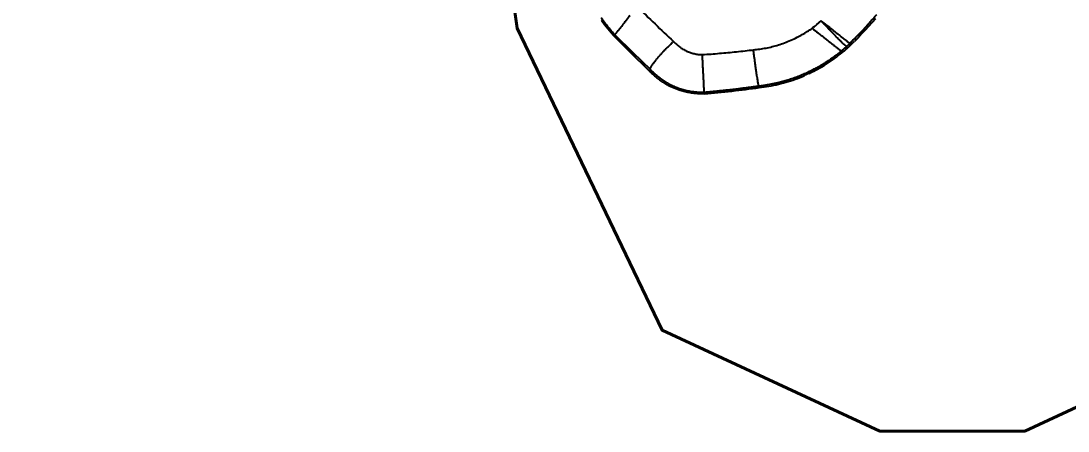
# Model space of a CAD drawing. Header units: millimetres. Extents: x 1145859089 to 1147511753, y -1047484727 to -1047247487.
# Drawn here: x 1146994914 to 1146995508, y -1047434644 to -1047434411 of the extents above; entities that cross this region are included whole.
import ezdxf
from ezdxf.xclip import XClip

# ---------------------------------------------------------------- set-up
doc = ezdxf.new("R2010")
doc.units = ezdxf.units.MM
doc.header["$LTSCALE"] = 100
doc.header["$MEASUREMENT"] = 0
doc.header["$XCLIPFRAME"] = 2
doc.layers.get('0').update_dxf_attribs({"linetype": 'CONTINUOUS'})
for name, color, linetype in [('XREF', 135, 'CONTINUOUS'), ('단지배치도$0$S240910', 33, 'CONTINUOUS'), ('단지배치도$0$W240910', 135, 'CONTINUOUS')]:
    doc.layers.add(name, color=color, linetype=linetype)
doc.styles.add('단지배치도$0$WS1', font='romans.shx', dxfattribs={"width": 0.8, "bigfont": 'whgtxt.shx'})

# ---------------------------------------------------------------- blocks, each defined once
blk = doc.blocks.new('단지배치도$0$zw$9902')
at = {"layer": '단지배치도$0$W240910', "linetype": 'ByBlock', "ltscale": 20}
for p, q in [((65506.17, -63044.36), (65504.42, -63042.02)), ((65626.67, -63044.24), (65629.11, -63042.19)), ((65657.96, -63043.13), (65656, -63045.31)), ((65659.9, -63040.94), (65657.96, -63043.13)), ((65507.98, -63046.65), (65506.17, -63044.36)), ((65509.87, -63048.89), (65507.98, -63046.65)), ((65511.35, -63050.55), (65509.87, -63048.89)), ((65511.35, -63050.55), (65511.93, -63050)), ((65511.93, -63050), (65511.94, -63050)), ((65511.93, -63050), (65511.93, -63050)), ((65511.94, -63050), (65511.95, -63050.01)), ((65511.95, -63050.01), (65511.97, -63050.03)), ((65511.97, -63050.03), (65511.99, -63050.04)), ((65511.99, -63050.04), (65512.01, -63050.06)), ((65512.01, -63050.06), (65512, -63050.08)), ((65512, -63050.08), (65521.94, -63059.95)), ((65652, -63049.58), (65649.96, -63051.68)), ((65654.01, -63047.46), (65652, -63049.58)), ((65656, -63045.31), (65654.01, -63047.46)), ((65513.21, -63052.44), (65511.35, -63050.55)), ((65515.54, -63054.78), (65513.21, -63052.44)), ((65517.87, -63057.11), (65515.54, -63054.78)), ((65643.48, -63056.66), (65645.28, -63054.91)), ((65646.13, -63055.51), (65644.17, -63057.41)), ((65649.96, -63051.68), (65647.9, -63053.76)), ((65520.21, -63059.44), (65517.87, -63057.11)), ((65522.56, -63061.75), (65520.21, -63059.44)), ((65521.94, -63059.95), (65532.15, -63069.77)), ((65524.91, -63064.06), (65522.56, -63061.75)), ((65644.17, -63057.41), (65643.48, -63056.66)), ((65644.13, -63057.44), (65644.17, -63057.41)), ((65527.28, -63066.35), (65524.91, -63064.06)), ((65529.65, -63068.64), (65527.28, -63066.35)), ((65531.5, -63070.41), (65529.65, -63068.64)), ((65531.5, -63070.41), (65532.15, -63069.77)), ((65532.14, -63069.76), (65532.15, -63069.77)), ((65622.52, -63071.82), (65619.03, -63073.39)), ((65593.72, -63079.04), (65593.84, -63080)), ((65562.72, -63083.56), (65562.66, -63082.6)), ((65578.3, -63081.98), (65578.15, -63081.99)), ((65578.45, -63081.96), (65578.3, -63081.98)), ((65583.75, -63081.33), (65580.14, -63081.76))]:
    blk.add_line(p, q, dxfattribs=at)
for centre, radius, start, end in [((65471.27, -62877.23), 248.7, 314.40151, 316.68587), ((65459.35, -62864.59), 267.09, 314.37266, 314.90496), ((65561.6, -63045.75), 37.83, 271.56526, 271.69927), ((65509.1, -62476.86), 609.06, 275.05069, 276.5102), ((65509.1, -62476.86), 609.06, 276.53842, 277.99802)]:
    blk.add_arc(centre, radius, start, end, dxfattribs=at)
for points, knots in [([(65524.66, -63033.98), (65527.99, -63037.34), (65534.82, -63043.99), (65541.75, -63050.54), (65545.24, -63053.83)], [0, 0, 0, 0, 14.1958, 28.595231, 28.595231, 28.595231, 28.595231]), ([(65511.93, -63050), (65511.05, -63049.04), (65509.28, -63047.02), (65506.69, -63043.81), (65505.01, -63041.55), (65504.17, -63040.37)], [0, 0, 0, 0, 3.913393, 8.038625, 12.375794, 12.375794, 12.375794, 12.375794]), ([(65512.01, -63050.06), (65511.95, -63049.86), (65512.49, -63049.58), (65512.79, -63049.01), (65513.34, -63048.38), (65513.94, -63047.59), (65514.67, -63046.68), (65515.49, -63045.63), (65516.4, -63044.47), (65517.4, -63043.21), (65518.45, -63041.86), (65519.59, -63040.48), (65520.26, -63039.46), (65520.68, -63039.03)], [0, 0, 0, 0, 0.629204, 1.261724, 2.07872, 3.077214, 4.249248, 5.58909, 7.074568, 8.680518, 10.40106, 12.208852, 14.032259, 14.032259, 14.032259, 14.032259]), ([(65629.11, -63042.19), (65629.57, -63042.55), (65630.57, -63043.33), (65631.93, -63044.41), (65633.17, -63045.38), (65634.15, -63046.15), (65634.96, -63046.79), (65635.63, -63047.31), (65636.21, -63047.78), (65636.78, -63048.23), (65637.34, -63048.66), (65638.12, -63049.28), (65639.09, -63050.04), (65640.13, -63050.86), (65640.98, -63051.52), (65641.67, -63052.07), (65642.39, -63052.64), (65643.12, -63053.21), (65643.83, -63053.77), (65644.4, -63054.21), (65644.87, -63054.59), (65645.15, -63054.8), (65645.28, -63054.91)], [0, 0, 0, 0, 1.766105, 3.789667, 5.227974, 6.480616, 7.534682, 8.299384, 9.046149, 9.77297, 10.478072, 11.159918, 12.75481, 14.18268, 15.124688, 16.003017, 16.812133, 17.88619, 18.782929, 19.518003, 20.062871, 20.580315, 20.580315, 20.580315, 20.580315]), ([(65640.69, -63054.27), (65640.33, -63053.89), (65639.52, -63053.13), (65638.29, -63051.88), (65636.93, -63050.49), (65635.73, -63049.24), (65634.7, -63048.17), (65633.87, -63047.3), (65633.05, -63046.43), (65632.17, -63045.49), (65631.21, -63044.46), (65630.15, -63043.35), (65629.49, -63042.53), (65629.11, -63042.19)], [0, 0, 0, 0, 1.564142, 3.325004, 5.262277, 7.399786, 8.528767, 9.736137, 10.982466, 12.122012, 13.598393, 15.198767, 16.737856, 16.737856, 16.737856, 16.737856]), ([(65652.23, -63047.84), (65653.29, -63046.71), (65654.61, -63045.28), (65656, -63043.74), (65656.47, -63043.22), (65656.83, -63042.82), (65657.53, -63042.03), (65658.79, -63040.61), (65659.88, -63039.34), (65660.55, -63038.55)], [0, 0, 0, 0, 4.659383, 5.833447, 6.209013, 6.764018, 7.459175, 9.356377, 12.468955, 12.468955, 12.468955, 12.468955]), ([(65590.62, -63058.58), (65591.82, -63058.44), (65594.22, -63058.19), (65597.78, -63057.58), (65601.3, -63056.79), (65604.78, -63055.82), (65608.31, -63054.62), (65611.86, -63053.2), (65615.24, -63051.59), (65618.36, -63049.94), (65621.14, -63048.14), (65623.13, -63047.08), (65623.92, -63046.31)], [0, 0, 0, 0, 3.632436, 7.214714, 10.835867, 14.452148, 18.050733, 22.006283, 25.937991, 29.263585, 32.581286, 35.905004, 35.905004, 35.905004, 35.905004]), ([(65623.92, -63046.31), (65624.18, -63046.01), (65624.89, -63045.66), (65625.77, -63044.93), (65626.37, -63044.47), (65626.67, -63044.24)], [0, 0, 0, 0, 1.183598, 2.29214, 3.440157, 3.440157, 3.440157, 3.440157]), ([(65623.92, -63046.31), (65624.01, -63046.42), (65624.34, -63046.6), (65624.79, -63047), (65625.35, -63047.43), (65625.9, -63047.86), (65626.46, -63048.31), (65627.02, -63048.74), (65627.64, -63049.23), (65628.31, -63049.76), (65629.1, -63050.38), (65629.81, -63050.94), (65630.45, -63051.44), (65631.03, -63051.9), (65631.65, -63052.39), (65632.3, -63052.89), (65632.89, -63053.36), (65633.46, -63053.81), (65634.02, -63054.25), (65634.57, -63054.69), (65635.16, -63055.15), (65635.79, -63055.64), (65636.43, -63056.15), (65636.86, -63056.49), (65637.07, -63056.65)], [0, 0, 0, 0, 0.40663, 1.101068, 1.813156, 2.515255, 3.200758, 3.975667, 4.632084, 5.580412, 6.54713, 7.637253, 8.296813, 8.972935, 9.841725, 10.680031, 11.430032, 12.119253, 12.844371, 13.556454, 14.252437, 15.087388, 15.935519, 16.722074, 16.722074, 16.722074, 16.722074]), ([(65532.14, -63069.76), (65532.04, -63069.55), (65532.17, -63069.07), (65532.43, -63068.46), (65532.76, -63067.87), (65533.12, -63067.3), (65533.49, -63066.74), (65534.01, -63066.01), (65534.7, -63065.11), (65535.45, -63064.17), (65536.17, -63063.3), (65536.82, -63062.53), (65537.66, -63061.57), (65538.71, -63060.41), (65539.72, -63059.33), (65540.55, -63058.46), (65541.18, -63057.8), (65541.85, -63057.13), (65542.43, -63056.55), (65542.91, -63056.07), (65543.44, -63055.55), (65544.22, -63054.8), (65544.87, -63054.18), (65545.24, -63053.83)], [0, 0, 0, 0, 0.69204, 1.293281, 2.081195, 2.671542, 3.340075, 4.085625, 5.342847, 6.754984, 7.695639, 8.708164, 9.789286, 11.528422, 13.386865, 14.242456, 15.149533, 16.103876, 17.100029, 17.607413, 18.147031, 19.321034, 20.845298, 20.845298, 20.845298, 20.845298]), ([(65545.24, -63053.83), (65545.75, -63054.41), (65546.85, -63055.48), (65548.65, -63056.94), (65550.59, -63058.22), (65552.65, -63059.29), (65554.81, -63060.15), (65557.05, -63060.78), (65559.33, -63061.19), (65560.88, -63061.28), (65561.65, -63061.3)], [0, 0, 0, 0, 2.306838, 4.611291, 6.936627, 9.255405, 11.580621, 13.895868, 16.219767, 18.529919, 18.529919, 18.529919, 18.529919]), ([(65643.48, -63056.66), (65643.3, -63056.67), (65643.02, -63056.36), (65642.56, -63056.02), (65642.04, -63055.54), (65641.4, -63054.95), (65640.93, -63054.52), (65640.69, -63054.27)], [0, 0, 0, 0, 0.530231, 1.068424, 1.775653, 2.645419, 3.68353, 3.68353, 3.68353, 3.68353]), ([(65561.65, -63061.3), (65563.28, -63061.16), (65566.54, -63060.97), (65571.37, -63060.56), (65576.18, -63060.14), (65581.01, -63059.65), (65585.83, -63059.15), (65589.04, -63058.74), (65590.62, -63058.58)], [0, 0, 0, 0, 4.921841, 9.776253, 14.561525, 19.395995, 24.336611, 29.104186, 29.104186, 29.104186, 29.104186]), ([(65562.66, -63082.6), (65562.69, -63082.45), (65562.65, -63082.15), (65562.65, -63081.72), (65562.63, -63081.23), (65562.61, -63080.68), (65562.58, -63080.02), (65562.55, -63079.3), (65562.5, -63078.36), (65562.45, -63077.21), (65562.39, -63076.06), (65562.34, -63075.05), (65562.3, -63074.22), (65562.26, -63073.36), (65562.2, -63072.2), (65562.12, -63070.73), (65562.04, -63069.13), (65561.97, -63067.68), (65561.9, -63066.39), (65561.82, -63064.88), (65561.74, -63063.19), (65561.68, -63061.92), (65561.65, -63061.3)], [0, 0, 0, 0, 0.449201, 0.870347, 1.312687, 1.899182, 2.550008, 3.276556, 4.068677, 5.35636, 6.730825, 7.54418, 8.381339, 9.237518, 10.107956, 11.873008, 13.640881, 14.924686, 16.222354, 17.522148, 19.450202, 21.319987, 21.319987, 21.319987, 21.319987]), ([(65593.72, -63079.04), (65593.59, -63078.91), (65593.56, -63078.49), (65593.4, -63077.92), (65593.27, -63077.18), (65593.11, -63076.3), (65592.93, -63075.23), (65592.73, -63073.99), (65592.54, -63072.79), (65592.37, -63071.64), (65592.21, -63070.53), (65592.04, -63069.33), (65591.88, -63068.18), (65591.73, -63067.09), (65591.55, -63065.78), (65591.34, -63064.21), (65591.15, -63062.71), (65590.98, -63061.45), (65590.85, -63060.41), (65590.73, -63059.43), (65590.65, -63058.83), (65590.62, -63058.58)], [0, 0, 0, 0, 0.545333, 1.111264, 1.856496, 2.751032, 3.830629, 5.089486, 6.515796, 7.489334, 8.559229, 9.904418, 11.101251, 12.041752, 13.209308, 15.065064, 16.801774, 17.73696, 18.900637, 19.937199, 20.706411, 20.706411, 20.706411, 20.706411]), ([(65620.36, -63071.72), (65621.31, -63071.3), (65623.09, -63070.46), (65625, -63069.48), (65626.12, -63068.88), (65626.56, -63068.64), (65626.98, -63068.41), (65627.38, -63068.19), (65627.75, -63067.98), (65628.1, -63067.78), (65628.61, -63067.49), (65629.22, -63067.13), (65629.87, -63066.74), (65630.36, -63066.44), (65630.75, -63066.2), (65631.08, -63066), (65631.51, -63065.73), (65632.24, -63065.26), (65633.68, -63064.32), (65635.08, -63063.36), (65636.19, -63062.55), (65636.79, -63062.12), (65637.34, -63061.71), (65637.87, -63061.31), (65638.27, -63061), (65638.64, -63060.72), (65639.06, -63060.38), (65639.48, -63060.05), (65639.95, -63059.67), (65640.26, -63059.42), (65640.43, -63059.29)], [0, 0, 0, 0, 3.100927, 5.911369, 6.435938, 6.936096, 7.411864, 7.863253, 8.29027, 8.692914, 9.071186, 10.050827, 10.815371, 11.364731, 11.763317, 12.179639, 12.548914, 13.287503, 14.76487, 17.722411, 18.381878, 18.876401, 19.941374, 20.437068, 20.873522, 21.436199, 21.841152, 22.496679, 23.024619, 23.674417, 23.674417, 23.674417, 23.674417]), ([(65622.23, -63071.95), (65623.43, -63071.39), (65626.3, -63069.96), (65630.71, -63067.47), (65635.42, -63064.41), (65639.9, -63061.08), (65642.75, -63058.68), (65644.13, -63057.44)], [0, 0, 0, 0, 3.996211, 9.600635, 15.205056, 20.809477, 26.360622, 26.360622, 26.360622, 26.360622]), ([(65637.49, -63056.98), (65637.7, -63057.25), (65638.29, -63057.57), (65638.96, -63058.13), (65639.53, -63058.62), (65640.01, -63058.87), (65640.27, -63059.37), (65640.43, -63059.29)], [0, 0, 0, 0, 1.02279, 1.931102, 2.663899, 3.207625, 3.731837, 3.731837, 3.731837, 3.731837]), ([(65640.43, -63059.29), (65640.94, -63058.86), (65641.72, -63058.21), (65642.6, -63057.44), (65643.1, -63057), (65643.35, -63056.78), (65643.48, -63056.66)], [0, 0, 0, 0, 2.010176, 3.026176, 3.521833, 4.025205, 4.025205, 4.025205, 4.025205]), ([(65544.66, -63079.92), (65544.11, -63079.67), (65542.7, -63078.99), (65540.48, -63077.76), (65538.03, -63076.17), (65535.71, -63074.41), (65533.54, -63072.51), (65532.19, -63071.16), (65531.55, -63070.47)], [0, 0, 0, 0, 1.793111, 4.704543, 7.615341, 10.525352, 13.434601, 16.259769, 16.259769, 16.259769, 16.259769]), ([(65532.14, -63069.76), (65532.79, -63070.45), (65534.13, -63071.8), (65536.28, -63073.67), (65538.56, -63075.39), (65540.95, -63076.94), (65543.45, -63078.32), (65545.18, -63079.12), (65546.05, -63079.48)], [0, 0, 0, 0, 2.841708, 5.691442, 8.544539, 11.396169, 14.246509, 17.100018, 17.100018, 17.100018, 17.100018]), ([(65593.72, -63079.04), (65593.92, -63079.01), (65594.41, -63078.96), (65595.22, -63078.85), (65596.08, -63078.74), (65596.85, -63078.62), (65597.55, -63078.52), (65598.26, -63078.4), (65599.33, -63078.22), (65600.8, -63077.95), (65602.6, -63077.58), (65604.34, -63077.18), (65606.35, -63076.69), (65608.76, -63076.02), (65611.64, -63075.13), (65614.59, -63074.1), (65617.5, -63072.97), (65619.41, -63072.15), (65620.36, -63071.72)], [0, 0, 0, 0, 0.617661, 1.4687, 2.464813, 3.195171, 3.821585, 4.585677, 5.349337, 7.081726, 9.06618, 10.854362, 12.448485, 15.256615, 18.373099, 21.499443, 24.623924, 27.737325, 27.737325, 27.737325, 27.737325]), ([(65593.84, -63080), (65595.7, -63079.79), (65599.4, -63079.25), (65604.89, -63078.11), (65610.3, -63076.63), (65615.12, -63074.98), (65618.11, -63073.78), (65619.35, -63073.25)], [0, 0, 0, 0, 5.604747, 11.209491, 16.814234, 22.41898, 26.475197, 26.475197, 26.475197, 26.475197]), ([(65546.05, -63079.48), (65546.92, -63079.85), (65548.68, -63080.52), (65551.4, -63081.33), (65553.64, -63081.84), (65555.38, -63082.13), (65556.58, -63082.3), (65557.79, -63082.44), (65559.01, -63082.53), (65560.22, -63082.59), (65561.43, -63082.62), (65562.24, -63082.61), (65562.66, -63082.6)], [0, 0, 0, 0, 2.820202, 5.652012, 8.49461, 9.712081, 10.930023, 12.147749, 13.367822, 14.589538, 15.767534, 17.021847, 17.021847, 17.021847, 17.021847]), ([(65562.66, -63082.6), (65562.93, -63082.57), (65563.51, -63082.52), (65564.46, -63082.44), (65565.54, -63082.34), (65566.75, -63082.22), (65567.96, -63082.11), (65568.95, -63082.01), (65569.67, -63081.94), (65570.19, -63081.88), (65570.83, -63081.82), (65571.6, -63081.74), (65572.61, -63081.64), (65573.79, -63081.51), (65575.15, -63081.36), (65576.69, -63081.19), (65578.34, -63081.01), (65580.01, -63080.81), (65581.55, -63080.63), (65582.86, -63080.47), (65583.93, -63080.34), (65584.77, -63080.23), (65585.4, -63080.15), (65586.01, -63080.08), (65586.59, -63080), (65587.23, -63079.92), (65587.98, -63079.82), (65588.96, -63079.69), (65590.09, -63079.54), (65591.17, -63079.39), (65592.11, -63079.26), (65592.95, -63079.14), (65593.48, -63079.07), (65593.72, -63079.04)], [0, 0, 0, 0, 0.80711, 1.754338, 2.84172, 4.087611, 5.393996, 6.473409, 7.071229, 7.566506, 8.043536, 8.992257, 9.912858, 11.090715, 12.525852, 14.02463, 15.734029, 17.518769, 19.069157, 20.385203, 21.466948, 22.314447, 22.927752, 23.371117, 24.15612, 24.685855, 25.311787, 26.418611, 27.664944, 28.725321, 29.678608, 30.524851, 31.264089, 31.264089, 31.264089, 31.264089]), ([(65562.63, -63083.56), (65561.69, -63083.58), (65559.78, -63083.56), (65556.91, -63083.34), (65554.03, -63082.91), (65551.19, -63082.26), (65548.03, -63081.35), (65545.91, -63080.4), (65544.66, -63079.92)], [0, 0, 0, 0, 2.819755, 5.728449, 8.637903, 11.548144, 14.459024, 18.488384, 18.488384, 18.488384, 18.488384])]:
    blk.add_open_spline(points, degree=3, knots=knots, dxfattribs=at)
blk.add_open_spline([(65637.07, -63056.65), (65637.21, -63056.76), (65637.38, -63056.84), (65637.49, -63056.98)], degree=3, dxfattribs=at)
at = {"layer": '단지배치도$0$S240910', "style": '단지배치도$0$WS1', "width": 0.8}
blk.add_text('FH:32.00', height=1200, dxfattribs=at).set_placement((60354.83, -63274.83))
blk = doc.blocks.new('단지배치도')
blk.add_blockref('단지배치도$0$zw$9902', (141034.19, 142437.16))

msp = doc.modelspace()

# ---------------------------------------------------------------- block references
at = {"layer": 'XREF'}
ref = msp.add_blockref('단지배치도', (1146788705.034274, -1047513806.462535), dxfattribs=at)
XClip(ref).set_block_clipping_path([(72982.4064819524, 34919.7593965298), (360382.4067475507, 255319.7593436697)])

doc.saveas('drawing.dxf')
